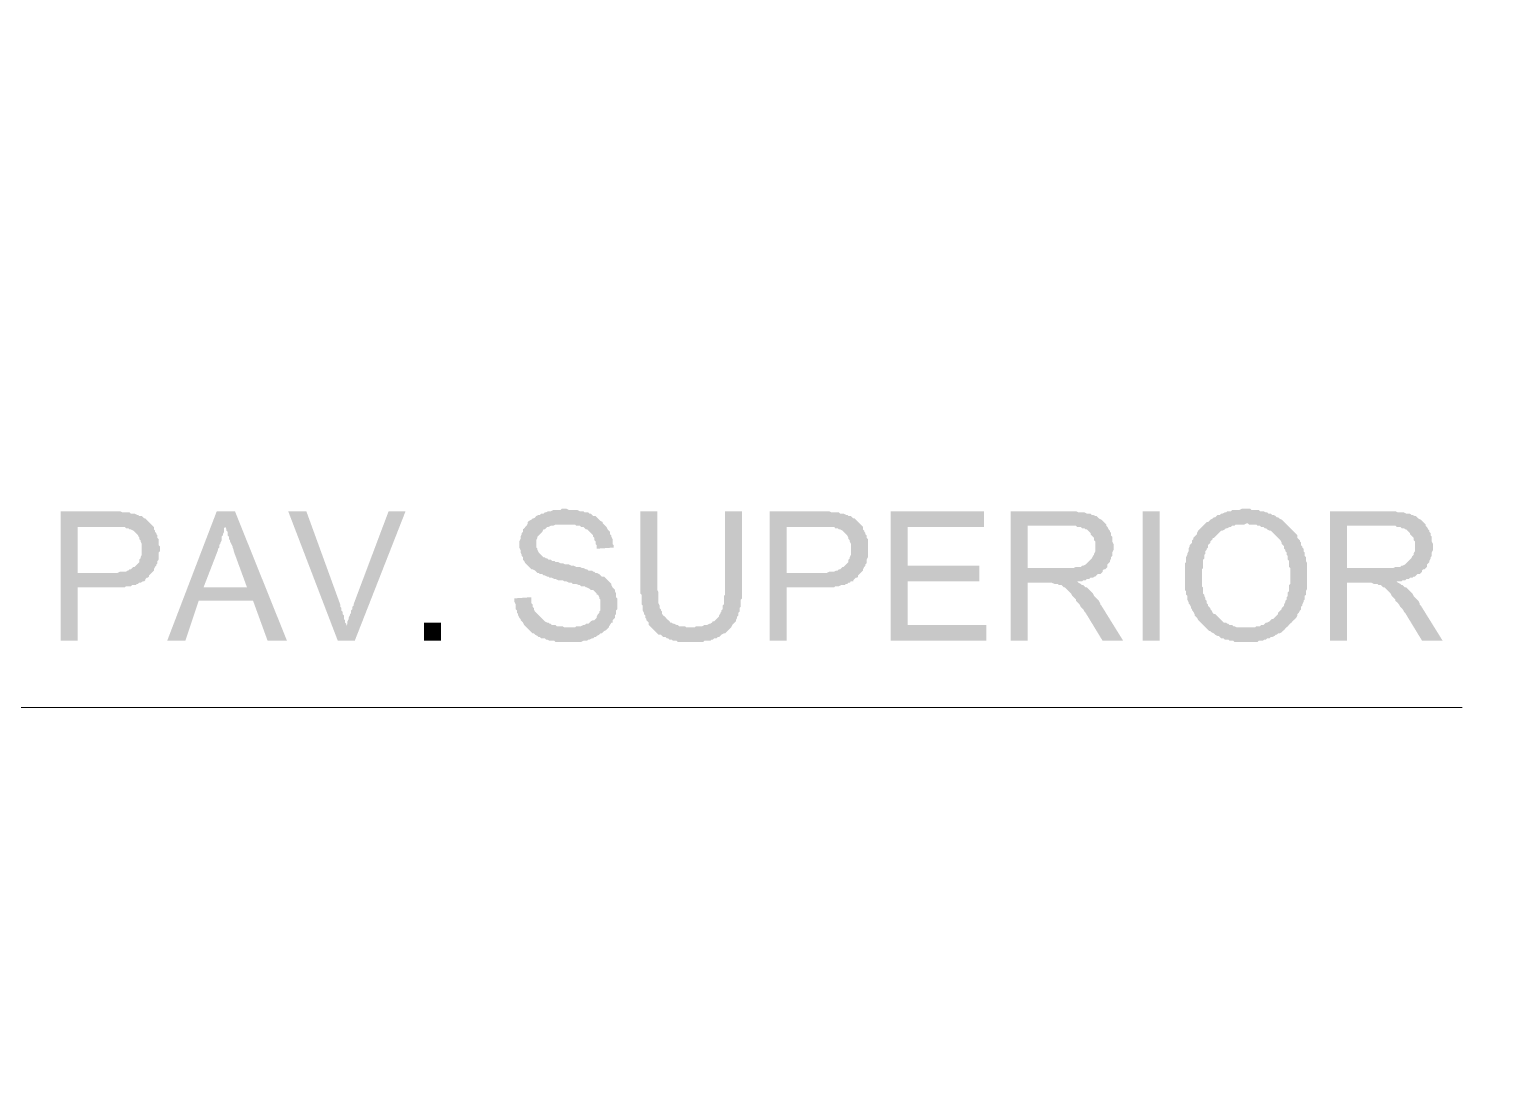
# Model space of a CAD drawing. Header units: millimetres. Extents: x 1293.7 to 1337.9, y 1512.4 to 1531.6.
# Drawn here: x 1315.13 to 1320.24, y 1512.44 to 1516.15 of the extents above; entities that cross this region are included whole.
import ezdxf

# ---------------------------------------------------------------- set-up
doc = ezdxf.new("R2010")
doc.units = ezdxf.units.MM
for name, color, linetype in [('PDF5_SIMB_02', 7, 'Continuous'), ('PDF5_SIMB_TXT', 7, 'Continuous'), ('SIMB_PREENCHIMENTO', 253, 'Continuous')]:
    doc.layers.add(name, color=color, linetype=linetype)

msp = doc.modelspace()

# ---------------------------------------------------------------- hatches: boundary and pattern name
at = {"layer": 'PDF5_SIMB_TXT', "transparency": 33554559}
for points in [[(1316.8315, 1514.1561), (1316.8908, 1514.1603), (1316.8908, 1514.1519), (1316.8908, 1514.1476), (1316.8908, 1514.1392), (1316.895, 1514.1349), (1316.895, 1514.1265), (1316.8992, 1514.1222), (1316.8992, 1514.118), (1316.9035, 1514.1095), (1316.9077, 1514.1053), (1316.9077, 1514.1053), (1316.9119, 1514.1011), (1316.9162, 1514.0968), (1316.9204, 1514.0926), (1316.9246, 1514.0884), (1316.9289, 1514.0841), (1316.9331, 1514.0799), (1316.9373, 1514.0757), (1316.9458, 1514.0714), (1316.95, 1514.0714), (1316.9543, 1514.0672), (1316.9585, 1514.0672), (1316.9627, 1514.063), (1316.9712, 1514.063), (1316.9754, 1514.063), (1316.9797, 1514.0587), (1316.9881, 1514.0587), (1316.9924, 1514.0587), (1317.0008, 1514.0587), (1317.0051, 1514.0545), (1317.0135, 1514.0545), (1317.0178, 1514.0545), (1317.022, 1514.0545), (1317.0305, 1514.0545), (1317.0347, 1514.0545), (1317.0432, 1514.0545), (1317.0474, 1514.0587), (1317.0559, 1514.0587), (1317.0601, 1514.0587), (1317.0643, 1514.0587), (1317.0728, 1514.063), (1317.077, 1514.063), (1317.0813, 1514.0672), (1317.0897, 1514.0672), (1317.094, 1514.0714), (1317.0982, 1514.0757), (1317.1067, 1514.0799), (1317.1109, 1514.0799), (1317.1151, 1514.0841), (1317.1194, 1514.0884), (1317.1194, 1514.0926), (1317.1236, 1514.1011), (1317.1278, 1514.1053), (1317.1278, 1514.1095), (1317.1321, 1514.1138), (1317.1321, 1514.1222), (1317.1321, 1514.1265), (1317.1321, 1514.1307), (1317.1321, 1514.1392), (1317.1321, 1514.1434), (1317.1321, 1514.1519), (1317.1278, 1514.1561), (1317.1278, 1514.1603), (1317.1236, 1514.1688), (1317.1194, 1514.1688), (1317.1194, 1514.173), (1317.1151, 1514.1773), (1317.1109, 1514.1815), (1317.1067, 1514.1857), (1317.0982, 1514.1857), (1317.094, 1514.19), (1317.0855, 1514.1942), (1317.0813, 1514.1942), (1317.077, 1514.1984), (1317.0728, 1514.1984), (1317.0686, 1514.1984), (1317.0643, 1514.1984), (1317.0601, 1514.2027), (1317.0559, 1514.2027), (1317.0474, 1514.2069), (1317.0432, 1514.2069), (1317.0347, 1514.2069), (1317.0305, 1514.2111), (1317.022, 1514.2111), (1317.0135, 1514.2154), (1317.0051, 1514.2154), (1317.0008, 1514.2196), (1316.9924, 1514.2196), (1316.9839, 1514.2196), (1316.9754, 1514.2238), (1316.9712, 1514.2238), (1316.9627, 1514.2281), (1316.9543, 1514.2281), (1316.95, 1514.2323), (1316.9458, 1514.2323), (1316.9373, 1514.2365), (1316.9331, 1514.2365), (1316.9289, 1514.2408), (1316.9246, 1514.2408), (1316.9204, 1514.2408), (1316.9162, 1514.245), (1316.9119, 1514.245), (1316.9077, 1514.2492), (1316.9035, 1514.2535), (1316.895, 1514.2577), (1316.8908, 1514.2577), (1316.8865, 1514.2619), (1316.8823, 1514.2662), (1316.8781, 1514.2704), (1316.8738, 1514.2746), (1316.8696, 1514.2789), (1316.8654, 1514.2873), (1316.8654, 1514.2873), (1316.8611, 1514.2916), (1316.8611, 1514.3), (1316.8569, 1514.3043), (1316.8569, 1514.3085), (1316.8527, 1514.317), (1316.8527, 1514.3212), (1316.8527, 1514.3254), (1316.8484, 1514.3339), (1316.8484, 1514.3381), (1316.8484, 1514.3424), (1316.8484, 1514.3508), (1316.8484, 1514.3551), (1316.8527, 1514.3635), (1316.8527, 1514.3678), (1316.8527, 1514.372), (1316.8569, 1514.3805), (1316.8569, 1514.3847), (1316.8611, 1514.3889), (1316.8611, 1514.3974), (1316.8654, 1514.4016), (1316.8696, 1514.4059), (1316.8738, 1514.4101), (1316.8781, 1514.4186), (1316.8781, 1514.4228), (1316.8823, 1514.427), (1316.8908, 1514.4313), (1316.895, 1514.4355), (1316.8992, 1514.4355), (1316.9035, 1514.4397), (1316.9077, 1514.444), (1316.9162, 1514.4482), (1316.9204, 1514.4482), (1316.9246, 1514.4524), (1316.9331, 1514.4524), (1316.9373, 1514.4567), (1316.9416, 1514.4567), (1316.95, 1514.4609), (1316.9543, 1514.4609), (1316.9585, 1514.4609), (1316.967, 1514.4651), (1316.9712, 1514.4651), (1316.9797, 1514.4651), (1316.9839, 1514.4651), (1316.9924, 1514.4651), (1316.9966, 1514.4694), (1317.0051, 1514.4694), (1317.0093, 1514.4694), (1317.0135, 1514.4694), (1317.022, 1514.4651), (1317.0305, 1514.4651), (1317.0347, 1514.4651), (1317.0432, 1514.4651), (1317.0474, 1514.4651), (1317.0516, 1514.4651), (1317.0601, 1514.4609), (1317.0643, 1514.4609), (1317.0728, 1514.4609), (1317.077, 1514.4567), (1317.0813, 1514.4567), (1317.0897, 1514.4567), (1317.094, 1514.4524), (1317.0982, 1514.4524), (1317.1024, 1514.4482), (1317.1067, 1514.444), (1317.1151, 1514.444), (1317.1194, 1514.4397), (1317.1236, 1514.4355), (1317.1278, 1514.4313), (1317.1321, 1514.427), (1317.1405, 1514.4228), (1317.1405, 1514.4186), (1317.1448, 1514.4143), (1317.149, 1514.4101), (1317.1532, 1514.4059), (1317.1532, 1514.4059), (1317.1575, 1514.3974), (1317.1617, 1514.3932), (1317.1659, 1514.3889), (1317.1659, 1514.3805), (1317.1702, 1514.3762), (1317.1702, 1514.372), (1317.1744, 1514.3635), (1317.1744, 1514.3593), (1317.1744, 1514.3551), (1317.1744, 1514.3466), (1317.1786, 1514.3424), (1317.1786, 1514.3339), (1317.1786, 1514.3339), (1317.1194, 1514.3297), (1317.1194, 1514.3339), (1317.1194, 1514.3424), (1317.1151, 1514.3466), (1317.1151, 1514.3551), (1317.1109, 1514.3593), (1317.1109, 1514.3678), (1317.1067, 1514.372), (1317.1067, 1514.3762), (1317.1024, 1514.3805), (1317.0982, 1514.3847), (1317.094, 1514.3889), (1317.0897, 1514.3932), (1317.0897, 1514.3932), (1317.0855, 1514.3974), (1317.0813, 1514.3974), (1317.077, 1514.4016), (1317.0728, 1514.4059), (1317.0643, 1514.4059), (1317.0601, 1514.4101), (1317.0559, 1514.4101), (1317.0474, 1514.4101), (1317.0432, 1514.4143), (1317.0347, 1514.4143), (1317.0305, 1514.4143), (1317.022, 1514.4143), (1317.0135, 1514.4143), (1317.0093, 1514.4143), (1317.0008, 1514.4143), (1316.9966, 1514.4143), (1316.9881, 1514.4143), (1316.9797, 1514.4143), (1316.9754, 1514.4143), (1316.967, 1514.4101), (1316.9627, 1514.4101), (1316.9585, 1514.4101), (1316.95, 1514.4059), (1316.9458, 1514.4059), (1316.9416, 1514.4016), (1316.9373, 1514.3974), (1316.9331, 1514.3974), (1316.9331, 1514.3974), (1316.9289, 1514.3889), (1316.9246, 1514.3847), (1316.9204, 1514.3805), (1316.9162, 1514.3762), (1316.9119, 1514.372), (1316.9119, 1514.3678), (1316.9077, 1514.3593), (1316.9077, 1514.3551), (1316.9077, 1514.3508), (1316.9077, 1514.3466), (1316.9077, 1514.3424), (1316.9077, 1514.3339), (1316.9119, 1514.3297), (1316.9119, 1514.3254), (1316.9162, 1514.317), (1316.9204, 1514.3127), (1316.9246, 1514.3085), (1316.9246, 1514.3085), (1316.9289, 1514.3043), (1316.9289, 1514.3043), (1316.9331, 1514.3), (1316.9373, 1514.3), (1316.9416, 1514.2958), (1316.9458, 1514.2958), (1316.95, 1514.2916), (1316.9585, 1514.2916), (1316.9627, 1514.2873), (1316.9712, 1514.2873), (1316.9754, 1514.2831), (1316.9839, 1514.2831), (1316.9924, 1514.2789), (1317.0008, 1514.2789), (1317.0093, 1514.2746), (1317.0135, 1514.2746), (1317.022, 1514.2746), (1317.0305, 1514.2704), (1317.0389, 1514.2704), (1317.0474, 1514.2662), (1317.0559, 1514.2662), (1317.0601, 1514.2662), (1317.0686, 1514.2619), (1317.0728, 1514.2619), (1317.0813, 1514.2577), (1317.0855, 1514.2577), (1317.0897, 1514.2535), (1317.094, 1514.2535), (1317.1024, 1514.2535), (1317.1067, 1514.2492), (1317.1067, 1514.2492), (1317.1109, 1514.2492), (1317.1151, 1514.245), (1317.1194, 1514.245), (1317.1278, 1514.2408), (1317.1321, 1514.2365), (1317.1363, 1514.2323), (1317.1448, 1514.2323), (1317.149, 1514.2281), (1317.1532, 1514.2238), (1317.1575, 1514.2196), (1317.1617, 1514.2154), (1317.1659, 1514.2111), (1317.1702, 1514.2069), (1317.1702, 1514.2027), (1317.1702, 1514.2027), (1317.1744, 1514.1942), (1317.1786, 1514.19), (1317.1829, 1514.1857), (1317.1829, 1514.1815), (1317.1871, 1514.173), (1317.1871, 1514.1688), (1317.1871, 1514.1603), (1317.1913, 1514.1561), (1317.1913, 1514.1519), (1317.1913, 1514.1434), (1317.1913, 1514.1349), (1317.1913, 1514.1349), (1317.1913, 1514.1307), (1317.1913, 1514.1265), (1317.1913, 1514.118), (1317.1871, 1514.1138), (1317.1871, 1514.1053), (1317.1871, 1514.1011), (1317.1829, 1514.0968), (1317.1829, 1514.0884), (1317.1786, 1514.0841), (1317.1744, 1514.0799), (1317.1744, 1514.0714), (1317.1702, 1514.0714), (1317.1659, 1514.063), (1317.1617, 1514.0587), (1317.1617, 1514.0545), (1317.1575, 1514.0503), (1317.1532, 1514.046), (1317.1448, 1514.0418), (1317.1405, 1514.0376), (1317.1363, 1514.0333), (1317.1321, 1514.0333), (1317.1278, 1514.0291), (1317.1194, 1514.0249), (1317.1151, 1514.0206), (1317.1109, 1514.0206), (1317.1067, 1514.0164), (1317.1024, 1514.0164), (1317.094, 1514.0122), (1317.0897, 1514.0122), (1317.0855, 1514.0079), (1317.077, 1514.0079), (1317.0728, 1514.0079), (1317.0643, 1514.0037), (1317.0601, 1514.0037), (1317.0516, 1514.0037), (1317.0474, 1514.0037), (1317.0389, 1514.0037), (1317.0347, 1514.0037), (1317.0262, 1514.0037), (1317.0262, 1514.0037), (1317.0178, 1514.0037), (1317.0093, 1514.0037), (1317.0051, 1514.0037), (1316.9966, 1514.0037), (1316.9881, 1514.0037), (1316.9839, 1514.0037), (1316.9754, 1514.0037), (1316.9712, 1514.0079), (1316.967, 1514.0079), (1316.9585, 1514.0079), (1316.9543, 1514.0079), (1316.9458, 1514.0122), (1316.9416, 1514.0122), (1316.9373, 1514.0164), (1316.9331, 1514.0164), (1316.9246, 1514.0164), (1316.9204, 1514.0206), (1316.9162, 1514.0206), (1316.9119, 1514.0249), (1316.9035, 1514.0291), (1316.8992, 1514.0333), (1316.895, 1514.0333), (1316.8908, 1514.0376), (1316.8865, 1514.0418), (1316.8823, 1514.046), (1316.8781, 1514.0503), (1316.8738, 1514.0545), (1316.8696, 1514.0587), (1316.8654, 1514.063), (1316.8611, 1514.0714), (1316.8569, 1514.0757), (1316.8527, 1514.0799), (1316.8527, 1514.0841), (1316.8484, 1514.0884), (1316.8442, 1514.0968), (1316.8442, 1514.1011), (1316.84, 1514.1053), (1316.84, 1514.1138), (1316.8357, 1514.118), (1316.8357, 1514.1222), (1316.8357, 1514.1307), (1316.8357, 1514.1349), (1316.8315, 1514.1434), (1316.8315, 1514.1476), (1316.8315, 1514.1561)], [(1316.2134, 1514.0079), (1316.0398, 1514.4609), (1316.1033, 1514.4609), (1316.2219, 1514.1349), (1316.2219, 1514.1265), (1316.2261, 1514.1222), (1316.2261, 1514.1138), (1316.2303, 1514.1095), (1316.2303, 1514.101), (1316.2346, 1514.0968), (1316.2346, 1514.0883), (1316.2346, 1514.0841), (1316.2388, 1514.0799), (1316.2388, 1514.0714), (1316.243, 1514.0672), (1316.243, 1514.0629), (1316.243, 1514.0587), (1316.2473, 1514.0672), (1316.2473, 1514.0714), (1316.2473, 1514.0756), (1316.2515, 1514.0841), (1316.2515, 1514.0883), (1316.2557, 1514.0968), (1316.2557, 1514.101), (1316.26, 1514.1053), (1316.26, 1514.1138), (1316.2642, 1514.118), (1316.2642, 1514.1265), (1316.2684, 1514.1307), (1316.2684, 1514.1349), (1316.3912, 1514.4609), (1316.4505, 1514.4609), (1316.2727, 1514.0079)], [(1317.5681, 1514.4609), (1317.6274, 1514.4609), (1317.6274, 1514.1984), (1317.6274, 1514.1942), (1317.6274, 1514.1857), (1317.6274, 1514.1773), (1317.6274, 1514.1688), (1317.6274, 1514.1646), (1317.6274, 1514.1561), (1317.6232, 1514.1519), (1317.6232, 1514.1434), (1317.6232, 1514.1392), (1317.6232, 1514.1307), (1317.6232, 1514.1265), (1317.6189, 1514.1222), (1317.6189, 1514.1138), (1317.6189, 1514.1095), (1317.6147, 1514.1053), (1317.6147, 1514.1011), (1317.6147, 1514.0968), (1317.6105, 1514.0926), (1317.6105, 1514.0884), (1317.6062, 1514.0799), (1317.6062, 1514.0757), (1317.602, 1514.0714), (1317.5978, 1514.0672), (1317.5935, 1514.063), (1317.5893, 1514.0545), (1317.5851, 1514.0503), (1317.5808, 1514.046), (1317.5766, 1514.0418), (1317.5724, 1514.0376), (1317.5681, 1514.0333), (1317.5639, 1514.0333), (1317.5554, 1514.0291), (1317.5554, 1514.0291), (1317.5512, 1514.0249), (1317.547, 1514.0206), (1317.5427, 1514.0206), (1317.5385, 1514.0164), (1317.53, 1514.0164), (1317.5258, 1514.0122), (1317.5216, 1514.0122), (1317.5173, 1514.0079), (1317.5089, 1514.0079), (1317.5046, 1514.0079), (1317.4962, 1514.0079), (1317.4919, 1514.0037), (1317.4835, 1514.0037), (1317.4792, 1514.0037), (1317.4708, 1514.0037), (1317.4623, 1514.0037), (1317.4581, 1514.0037), (1317.4496, 1514.0037), (1317.4454, 1514.0037), (1317.4369, 1514.0037), (1317.4284, 1514.0037), (1317.4242, 1514.0037), (1317.4157, 1514.0037), (1317.4115, 1514.0037), (1317.403, 1514.0037), (1317.3988, 1514.0079), (1317.3903, 1514.0079), (1317.3861, 1514.0079), (1317.3819, 1514.0122), (1317.3734, 1514.0122), (1317.3692, 1514.0164), (1317.3649, 1514.0164), (1317.3607, 1514.0206), (1317.3522, 1514.0206), (1317.348, 1514.0249), (1317.348, 1514.0249), (1317.3438, 1514.0291), (1317.3353, 1514.0291), (1317.3311, 1514.0333), (1317.3268, 1514.0376), (1317.3226, 1514.0418), (1317.3184, 1514.046), (1317.3141, 1514.0503), (1317.3099, 1514.0545), (1317.3057, 1514.0587), (1317.3014, 1514.063), (1317.3014, 1514.0714), (1317.2972, 1514.0757), (1317.293, 1514.0799), (1317.293, 1514.0841), (1317.2887, 1514.0884), (1317.2887, 1514.0926), (1317.2887, 1514.0968), (1317.2845, 1514.1011), (1317.2845, 1514.1053), (1317.2803, 1514.1138), (1317.2803, 1514.118), (1317.2803, 1514.1222), (1317.2803, 1514.1307), (1317.276, 1514.1349), (1317.276, 1514.1392), (1317.276, 1514.1476), (1317.276, 1514.1519), (1317.276, 1514.1603), (1317.276, 1514.1688), (1317.2718, 1514.173), (1317.2718, 1514.1815), (1317.2718, 1514.19), (1317.2718, 1514.1984), (1317.2718, 1514.1984), (1317.2718, 1514.4609), (1317.3311, 1514.4609), (1317.3311, 1514.1984), (1317.3311, 1514.19), (1317.3311, 1514.1857), (1317.3353, 1514.1773), (1317.3353, 1514.1688), (1317.3353, 1514.1603), (1317.3353, 1514.1561), (1317.3353, 1514.1476), (1317.3353, 1514.1434), (1317.3353, 1514.1392), (1317.3395, 1514.1307), (1317.3395, 1514.1265), (1317.3395, 1514.1222), (1317.3438, 1514.118), (1317.3438, 1514.1138), (1317.3438, 1514.1138), (1317.348, 1514.1095), (1317.348, 1514.1011), (1317.3522, 1514.0968), (1317.3565, 1514.0926), (1317.3607, 1514.0884), (1317.3649, 1514.0841), (1317.3692, 1514.0799), (1317.3734, 1514.0757), (1317.3776, 1514.0714), (1317.3819, 1514.0714), (1317.3861, 1514.0672), (1317.3903, 1514.0672), (1317.3988, 1514.063), (1317.403, 1514.063), (1317.4073, 1514.0587), (1317.4157, 1514.0587), (1317.42, 1514.0587), (1317.4284, 1514.0587), (1317.4327, 1514.0545), (1317.4411, 1514.0545), (1317.4454, 1514.0545), (1317.4538, 1514.0545), (1317.4623, 1514.0545), (1317.4665, 1514.0587), (1317.475, 1514.0587), (1317.4835, 1514.0587), (1317.4877, 1514.0587), (1317.4962, 1514.063), (1317.5004, 1514.063), (1317.5046, 1514.063), (1317.5131, 1514.0672), (1317.5173, 1514.0672), (1317.5216, 1514.0714), (1317.5258, 1514.0757), (1317.53, 1514.0757), (1317.5343, 1514.0799), (1317.5385, 1514.0841), (1317.5385, 1514.0841), (1317.5427, 1514.0884), (1317.547, 1514.0926), (1317.547, 1514.0968), (1317.5512, 1514.1011), (1317.5512, 1514.1053), (1317.5554, 1514.1095), (1317.5554, 1514.1138), (1317.5597, 1514.118), (1317.5597, 1514.1265), (1317.5597, 1514.1307), (1317.5639, 1514.1349), (1317.5639, 1514.1434), (1317.5639, 1514.1476), (1317.5639, 1514.1561), (1317.5639, 1514.1646), (1317.5681, 1514.1688), (1317.5681, 1514.1773), (1317.5681, 1514.1857), (1317.5681, 1514.1942), (1317.5681, 1514.1984)], [(1318.1481, 1514.0079), (1318.1481, 1514.4609), (1318.4741, 1514.4609), (1318.4741, 1514.4059), (1318.2074, 1514.4059), (1318.2074, 1514.2704), (1318.4572, 1514.2704), (1318.4572, 1514.2154), (1318.2074, 1514.2154), (1318.2074, 1514.0629), (1318.4826, 1514.0629), (1318.4826, 1514.0079)]]:
    msp.add_hatch(color=256, dxfattribs=at).paths.add_polyline_path(points)
h = msp.add_hatch(color=256, dxfattribs=at)
h.paths.add_polyline_path([(1319.1769, 1514.2281), (1319.1769, 1514.2365), (1319.1769, 1514.245), (1319.1769, 1514.2492), (1319.1769, 1514.2577), (1319.1769, 1514.2619), (1319.1769, 1514.2704), (1319.1769, 1514.2789), (1319.1811, 1514.2831), (1319.1811, 1514.2916), (1319.1811, 1514.2958), (1319.1811, 1514.3), (1319.1854, 1514.3085), (1319.1854, 1514.3127), (1319.1896, 1514.3212), (1319.1896, 1514.3254), (1319.1896, 1514.3297), (1319.1938, 1514.3381), (1319.1938, 1514.3424), (1319.1981, 1514.3466), (1319.2023, 1514.3508), (1319.2023, 1514.3593), (1319.2065, 1514.3635), (1319.2065, 1514.3678), (1319.2108, 1514.372), (1319.215, 1514.3762), (1319.2192, 1514.3805), (1319.2192, 1514.3847), (1319.2235, 1514.3932), (1319.2277, 1514.3974), (1319.2319, 1514.4016), (1319.2362, 1514.4059), (1319.2362, 1514.4059), (1319.2404, 1514.4101), (1319.2446, 1514.4143), (1319.2489, 1514.4186), (1319.2531, 1514.4228), (1319.2573, 1514.4228), (1319.2616, 1514.427), (1319.2658, 1514.4313), (1319.2743, 1514.4355), (1319.2785, 1514.4397), (1319.2827, 1514.4397), (1319.287, 1514.444), (1319.2912, 1514.4482), (1319.2997, 1514.4482), (1319.3039, 1514.4524), (1319.3081, 1514.4524), (1319.3166, 1514.4567), (1319.3208, 1514.4567), (1319.3251, 1514.4609), (1319.3335, 1514.4609), (1319.3378, 1514.4609), (1319.342, 1514.4651), (1319.3505, 1514.4651), (1319.3547, 1514.4651), (1319.3632, 1514.4651), (1319.3674, 1514.4651), (1319.3759, 1514.4694), (1319.3801, 1514.4694), (1319.3886, 1514.4694), (1319.3928, 1514.4694), (1319.397, 1514.4694), (1319.4055, 1514.4694), (1319.4097, 1514.4651), (1319.4182, 1514.4651), (1319.4224, 1514.4651), (1319.4309, 1514.4651), (1319.4351, 1514.4651), (1319.4394, 1514.4609), (1319.4478, 1514.4609), (1319.4521, 1514.4609), (1319.4605, 1514.4567), (1319.4648, 1514.4567), (1319.469, 1514.4524), (1319.4775, 1514.4524), (1319.4817, 1514.4482), (1319.4859, 1514.4482), (1319.4944, 1514.444), (1319.4986, 1514.4397), (1319.5029, 1514.4397), (1319.5029, 1514.4397), (1319.5071, 1514.4355), (1319.5156, 1514.4313), (1319.5198, 1514.427), (1319.5241, 1514.4228), (1319.5283, 1514.4186), (1319.5325, 1514.4143), (1319.5368, 1514.4101), (1319.541, 1514.4059), (1319.5452, 1514.4016), (1319.5495, 1514.3974), (1319.5537, 1514.3932), (1319.5579, 1514.3889), (1319.5622, 1514.3847), (1319.5664, 1514.3805), (1319.5706, 1514.3762), (1319.5706, 1514.3678), (1319.5749, 1514.3635), (1319.5791, 1514.3593), (1319.5791, 1514.3551), (1319.5833, 1514.3508), (1319.5833, 1514.3424), (1319.5876, 1514.3381), (1319.5876, 1514.3339), (1319.5918, 1514.3297), (1319.5918, 1514.3212), (1319.596, 1514.317), (1319.596, 1514.3085), (1319.596, 1514.3043), (1319.6003, 1514.3), (1319.6003, 1514.2916), (1319.6003, 1514.2873), (1319.6045, 1514.2789), (1319.6045, 1514.2746), (1319.6045, 1514.2662), (1319.6045, 1514.2619), (1319.6045, 1514.2535), (1319.6045, 1514.2492), (1319.6045, 1514.2408), (1319.6045, 1514.2365), (1319.6045, 1514.2323), (1319.6045, 1514.2281), (1319.6045, 1514.2196), (1319.6045, 1514.2154), (1319.6045, 1514.2069), (1319.6045, 1514.2027), (1319.6045, 1514.1942), (1319.6045, 1514.19), (1319.6003, 1514.1815), (1319.6003, 1514.1773), (1319.6003, 1514.1688), (1319.596, 1514.1646), (1319.596, 1514.1603), (1319.596, 1514.1519), (1319.5918, 1514.1476), (1319.5918, 1514.1434), (1319.5876, 1514.1349), (1319.5876, 1514.1307), (1319.5833, 1514.1265), (1319.5833, 1514.118), (1319.5791, 1514.1138), (1319.5791, 1514.1138), (1319.5749, 1514.1053), (1319.5706, 1514.1011), (1319.5706, 1514.0968), (1319.5664, 1514.0884), (1319.5622, 1514.0841), (1319.5579, 1514.0799), (1319.5537, 1514.0757), (1319.5495, 1514.0714), (1319.5452, 1514.0672), (1319.541, 1514.063), (1319.5368, 1514.0587), (1319.5325, 1514.0545), (1319.5283, 1514.0503), (1319.5241, 1514.046), (1319.5198, 1514.0418), (1319.5156, 1514.0376), (1319.5071, 1514.0333), (1319.5029, 1514.0333), (1319.4986, 1514.0291), (1319.4944, 1514.0291), (1319.4902, 1514.0249), (1319.4817, 1514.0206), (1319.4775, 1514.0206), (1319.4732, 1514.0164), (1319.4648, 1514.0164), (1319.4605, 1514.0122), (1319.4563, 1514.0122), (1319.4478, 1514.0079), (1319.4436, 1514.0079), (1319.4351, 1514.0079), (1319.4309, 1514.0037), (1319.4224, 1514.0037), (1319.4182, 1514.0037), (1319.414, 1514.0037), (1319.4055, 1514.0037), (1319.4013, 1514.0037), (1319.3928, 1514.0037), (1319.3886, 1514.0037), (1319.3843, 1514.0037), (1319.3759, 1514.0037), (1319.3716, 1514.0037), (1319.3632, 1514.0037), (1319.3589, 1514.0037), (1319.3505, 1514.0037), (1319.3462, 1514.0079), (1319.342, 1514.0079), (1319.3335, 1514.0079), (1319.3293, 1514.0122), (1319.3208, 1514.0122), (1319.3166, 1514.0122), (1319.3124, 1514.0164), (1319.3039, 1514.0164), (1319.2997, 1514.0206), (1319.2954, 1514.0249), (1319.2912, 1514.0249), (1319.2827, 1514.0291), (1319.2785, 1514.0333), (1319.2785, 1514.0333), (1319.27, 1514.0376), (1319.2658, 1514.0418), (1319.2616, 1514.0418), (1319.2573, 1514.046), (1319.2531, 1514.0503), (1319.2489, 1514.0545), (1319.2446, 1514.0587), (1319.2404, 1514.063), (1319.2362, 1514.0672), (1319.2319, 1514.0714), (1319.2277, 1514.0757), (1319.2235, 1514.0799), (1319.2192, 1514.0884), (1319.215, 1514.0926), (1319.2108, 1514.0968), (1319.2108, 1514.1011), (1319.2065, 1514.1095), (1319.2023, 1514.1138), (1319.2023, 1514.118), (1319.1981, 1514.1222), (1319.1981, 1514.1265), (1319.1938, 1514.1349), (1319.1896, 1514.1392), (1319.1896, 1514.1434), (1319.1854, 1514.1519), (1319.1854, 1514.1561), (1319.1854, 1514.1646), (1319.1811, 1514.1688), (1319.1811, 1514.173), (1319.1811, 1514.1815), (1319.1769, 1514.1857), (1319.1769, 1514.1942), (1319.1769, 1514.1984), (1319.1769, 1514.2069), (1319.1769, 1514.2111), (1319.1769, 1514.2196), (1319.1769, 1514.2238), (1319.1769, 1514.2281)], flags=0)
h.paths.add_polyline_path([(1319.2362, 1514.2281), (1319.2362, 1514.2196), (1319.2362, 1514.2154), (1319.2362, 1514.2069), (1319.2362, 1514.1984), (1319.2404, 1514.1942), (1319.2404, 1514.1857), (1319.2404, 1514.1815), (1319.2404, 1514.173), (1319.2446, 1514.1688), (1319.2446, 1514.1646), (1319.2489, 1514.1561), (1319.2489, 1514.1519), (1319.2531, 1514.1476), (1319.2531, 1514.1392), (1319.2573, 1514.1349), (1319.2573, 1514.1307), (1319.2616, 1514.1265), (1319.2658, 1514.1222), (1319.2658, 1514.118), (1319.27, 1514.1138), (1319.2743, 1514.1053), (1319.2785, 1514.1011), (1319.2827, 1514.1011), (1319.287, 1514.0968), (1319.2912, 1514.0926), (1319.2954, 1514.0884), (1319.2997, 1514.0841), (1319.3039, 1514.0799), (1319.3081, 1514.0757), (1319.3124, 1514.0714), (1319.3208, 1514.0714), (1319.3251, 1514.0672), (1319.3293, 1514.0672), (1319.3335, 1514.063), (1319.342, 1514.063), (1319.3462, 1514.0587), (1319.3505, 1514.0587), (1319.3589, 1514.0545), (1319.3632, 1514.0545), (1319.3716, 1514.0545), (1319.3759, 1514.0545), (1319.3843, 1514.0545), (1319.3886, 1514.0545), (1319.3886, 1514.0545), (1319.397, 1514.0545), (1319.4013, 1514.0545), (1319.4097, 1514.0545), (1319.414, 1514.0545), (1319.4224, 1514.0545), (1319.4267, 1514.0587), (1319.4351, 1514.0587), (1319.4394, 1514.0587), (1319.4436, 1514.063), (1319.4521, 1514.063), (1319.4563, 1514.0672), (1319.4605, 1514.0714), (1319.4648, 1514.0714), (1319.4732, 1514.0757), (1319.4775, 1514.0799), (1319.4817, 1514.0841), (1319.4859, 1514.0841), (1319.4902, 1514.0884), (1319.4944, 1514.0926), (1319.4986, 1514.0968), (1319.5029, 1514.1011), (1319.5029, 1514.1053), (1319.5071, 1514.1095), (1319.5113, 1514.1138), (1319.5156, 1514.118), (1319.5156, 1514.1222), (1319.5198, 1514.1265), (1319.5241, 1514.1307), (1319.5241, 1514.1349), (1319.5283, 1514.1434), (1319.5283, 1514.1476), (1319.5325, 1514.1519), (1319.5325, 1514.1603), (1319.5368, 1514.1646), (1319.5368, 1514.1688), (1319.5368, 1514.1773), (1319.541, 1514.1815), (1319.541, 1514.19), (1319.541, 1514.1942), (1319.541, 1514.2027), (1319.5452, 1514.2069), (1319.5452, 1514.2154), (1319.5452, 1514.2238), (1319.5452, 1514.2281), (1319.5452, 1514.2365), (1319.5452, 1514.2408), (1319.5452, 1514.2492), (1319.5452, 1514.2535), (1319.5452, 1514.2619), (1319.541, 1514.2662), (1319.541, 1514.2746), (1319.541, 1514.2789), (1319.541, 1514.2873), (1319.5368, 1514.2916), (1319.5368, 1514.3), (1319.5368, 1514.3043), (1319.5325, 1514.3085), (1319.5325, 1514.317), (1319.5283, 1514.3212), (1319.5283, 1514.3254), (1319.5241, 1514.3297), (1319.5241, 1514.3381), (1319.5198, 1514.3424), (1319.5156, 1514.3466), (1319.5156, 1514.3508), (1319.5113, 1514.3593), (1319.5071, 1514.3635), (1319.5029, 1514.3678), (1319.4986, 1514.372), (1319.4944, 1514.3762), (1319.4902, 1514.3805), (1319.4859, 1514.3847), (1319.4817, 1514.3889), (1319.4775, 1514.3932), (1319.4732, 1514.3932), (1319.4648, 1514.3974), (1319.4605, 1514.4016), (1319.4563, 1514.4016), (1319.4521, 1514.4059), (1319.4436, 1514.4059), (1319.4394, 1514.4101), (1319.4309, 1514.4101), (1319.4267, 1514.4143), (1319.4224, 1514.4143), (1319.414, 1514.4143), (1319.4097, 1514.4143), (1319.4013, 1514.4143), (1319.397, 1514.4186), (1319.3928, 1514.4186), (1319.3843, 1514.4143), (1319.3801, 1514.4143), (1319.3716, 1514.4143), (1319.3674, 1514.4143), (1319.3589, 1514.4143), (1319.3547, 1514.4143), (1319.3505, 1514.4101), (1319.342, 1514.4101), (1319.3378, 1514.4059), (1319.3335, 1514.4059), (1319.3251, 1514.4016), (1319.3208, 1514.4016), (1319.3166, 1514.3974), (1319.3081, 1514.3932), (1319.3039, 1514.3932), (1319.2997, 1514.3889), (1319.2954, 1514.3847), (1319.2912, 1514.3805), (1319.287, 1514.3762), (1319.2827, 1514.372), (1319.2785, 1514.3678), (1319.2743, 1514.3678), (1319.2743, 1514.3635), (1319.27, 1514.3593), (1319.2658, 1514.3551), (1319.2658, 1514.3508), (1319.2616, 1514.3466), (1319.2573, 1514.3424), (1319.2573, 1514.3339), (1319.2531, 1514.3297), (1319.2531, 1514.3254), (1319.2489, 1514.3212), (1319.2489, 1514.3127), (1319.2446, 1514.3085), (1319.2446, 1514.3043), (1319.2446, 1514.2958), (1319.2404, 1514.2916), (1319.2404, 1514.2831), (1319.2404, 1514.2789), (1319.2404, 1514.2704), (1319.2404, 1514.2619), (1319.2362, 1514.2577), (1319.2362, 1514.2492), (1319.2362, 1514.2408), (1319.2362, 1514.2323), (1319.2362, 1514.2281)], flags=0)
h = msp.add_hatch(color=256, dxfattribs=at)
h.paths.add_polyline_path([(1315.2439, 1514.0079), (1315.2439, 1514.4609), (1315.4175, 1514.4609), (1315.4217, 1514.4609), (1315.4302, 1514.4609), (1315.4386, 1514.4609), (1315.4471, 1514.4609), (1315.4513, 1514.4609), (1315.4598, 1514.4567), (1315.464, 1514.4567), (1315.4683, 1514.4567), (1315.4725, 1514.4567), (1315.481, 1514.4567), (1315.4852, 1514.4567), (1315.4894, 1514.4524), (1315.4979, 1514.4524), (1315.5021, 1514.4524), (1315.5106, 1514.4482), (1315.5148, 1514.4482), (1315.5191, 1514.444), (1315.5275, 1514.444), (1315.5318, 1514.4397), (1315.536, 1514.4355), (1315.5402, 1514.4355), (1315.5445, 1514.4313), (1315.5487, 1514.427), (1315.5529, 1514.4228), (1315.5572, 1514.4186), (1315.5614, 1514.4143), (1315.5656, 1514.4101), (1315.5699, 1514.4059), (1315.5699, 1514.3974), (1315.5741, 1514.3932), (1315.5741, 1514.3889), (1315.5783, 1514.3847), (1315.5783, 1514.3805), (1315.5826, 1514.3762), (1315.5826, 1514.3678), (1315.5868, 1514.3635), (1315.5868, 1514.3551), (1315.5868, 1514.3508), (1315.5868, 1514.3424), (1315.591, 1514.3381), (1315.591, 1514.3297), (1315.591, 1514.3297), (1315.591, 1514.3212), (1315.5868, 1514.317), (1315.5868, 1514.3085), (1315.5868, 1514.3043), (1315.5868, 1514.3), (1315.5868, 1514.2916), (1315.5826, 1514.2873), (1315.5826, 1514.2789), (1315.5783, 1514.2746), (1315.5783, 1514.2704), (1315.5741, 1514.2662), (1315.5699, 1514.2577), (1315.5699, 1514.2535), (1315.5656, 1514.2492), (1315.5614, 1514.245), (1315.5572, 1514.2408), (1315.5529, 1514.2365), (1315.5529, 1514.2323), (1315.5487, 1514.2281), (1315.5445, 1514.2281), (1315.5402, 1514.2238), (1315.5402, 1514.2196), (1315.536, 1514.2154), (1315.5318, 1514.2154), (1315.5233, 1514.2111), (1315.5191, 1514.2111), (1315.5148, 1514.2069), (1315.5106, 1514.2069), (1315.5064, 1514.2027), (1315.4979, 1514.2027), (1315.4937, 1514.2027), (1315.4894, 1514.1984), (1315.481, 1514.1984), (1315.4725, 1514.1984), (1315.4683, 1514.1942), (1315.4598, 1514.1942), (1315.4556, 1514.1942), (1315.4471, 1514.1942), (1315.4386, 1514.1942), (1315.4302, 1514.1942), (1315.4217, 1514.1942), (1315.4217, 1514.1942), (1315.3032, 1514.1942), (1315.3032, 1514.0079)], flags=0)
h.paths.add_polyline_path([(1315.3032, 1514.245), (1315.4217, 1514.245), (1315.4302, 1514.245), (1315.4386, 1514.245), (1315.4429, 1514.245), (1315.4513, 1514.2492), (1315.4598, 1514.2492), (1315.464, 1514.2492), (1315.4725, 1514.2492), (1315.4767, 1514.2535), (1315.481, 1514.2535), (1315.4852, 1514.2577), (1315.4894, 1514.2577), (1315.4937, 1514.2619), (1315.4979, 1514.2662), (1315.5021, 1514.2662), (1315.5021, 1514.2662), (1315.5064, 1514.2704), (1315.5106, 1514.2746), (1315.5148, 1514.2789), (1315.5191, 1514.2831), (1315.5191, 1514.2916), (1315.5233, 1514.2958), (1315.5233, 1514.3), (1315.5275, 1514.3085), (1315.5275, 1514.3127), (1315.5275, 1514.3212), (1315.5275, 1514.3254), (1315.5275, 1514.3297), (1315.5275, 1514.3339), (1315.5275, 1514.3424), (1315.5275, 1514.3466), (1315.5233, 1514.3551), (1315.5233, 1514.3593), (1315.5191, 1514.3635), (1315.5191, 1514.3678), (1315.5148, 1514.3762), (1315.5148, 1514.3762), (1315.5106, 1514.3805), (1315.5064, 1514.3847), (1315.5021, 1514.3889), (1315.4979, 1514.3932), (1315.4894, 1514.3974), (1315.4852, 1514.3974), (1315.481, 1514.4016), (1315.4767, 1514.4016), (1315.4725, 1514.4016), (1315.4683, 1514.4059), (1315.464, 1514.4059), (1315.4556, 1514.4059), (1315.4513, 1514.4059), (1315.4429, 1514.4059), (1315.4386, 1514.4059), (1315.4302, 1514.4059), (1315.4217, 1514.4059), (1315.3032, 1514.4059)], flags=0)
h = msp.add_hatch(color=256, dxfattribs=at)
h.paths.add_polyline_path([(1315.6165, 1514.0079), (1315.79, 1514.4609), (1315.8535, 1514.4609), (1316.0356, 1514.0079), (1315.9678, 1514.0079), (1315.917, 1514.1476), (1315.7265, 1514.1476), (1315.68, 1514.0079)], flags=0)
h.paths.add_polyline_path([(1315.7435, 1514.1942), (1315.8959, 1514.1942), (1315.8493, 1514.3212), (1315.8493, 1514.3254), (1315.8451, 1514.3339), (1315.8451, 1514.3381), (1315.8408, 1514.3466), (1315.8366, 1514.3551), (1315.8366, 1514.3593), (1315.8324, 1514.3635), (1315.8324, 1514.372), (1315.8281, 1514.3762), (1315.8281, 1514.3847), (1315.8281, 1514.3889), (1315.8239, 1514.3932), (1315.8239, 1514.3974), (1315.8197, 1514.4059), (1315.8197, 1514.4101), (1315.8197, 1514.4143), (1315.8197, 1514.4059), (1315.8154, 1514.4016), (1315.8154, 1514.3932), (1315.8154, 1514.3889), (1315.8112, 1514.3805), (1315.8112, 1514.3762), (1315.807, 1514.372), (1315.807, 1514.3635), (1315.807, 1514.3593), (1315.8027, 1514.3508), (1315.8027, 1514.3466), (1315.7985, 1514.3424), (1315.7985, 1514.3339), (1315.7943, 1514.3297), (1315.7943, 1514.3254)], flags=0)
h = msp.add_hatch(color=256, dxfattribs=at)
h.paths.add_polyline_path([(1317.7248, 1514.0079), (1317.7248, 1514.4609), (1317.8941, 1514.4609), (1317.9026, 1514.4609), (1317.9111, 1514.4609), (1317.9195, 1514.4609), (1317.9238, 1514.4609), (1317.9322, 1514.4609), (1317.9407, 1514.4567), (1317.9449, 1514.4567), (1317.9492, 1514.4567), (1317.9534, 1514.4567), (1317.9619, 1514.4567), (1317.9661, 1514.4567), (1317.9703, 1514.4524), (1317.9788, 1514.4524), (1317.983, 1514.4524), (1317.9915, 1514.4482), (1317.9957, 1514.4482), (1318, 1514.444), (1318.0084, 1514.444), (1318.0127, 1514.4397), (1318.0169, 1514.4355), (1318.0211, 1514.4355), (1318.0254, 1514.4313), (1318.0296, 1514.427), (1318.0338, 1514.4228), (1318.0381, 1514.4186), (1318.0423, 1514.4143), (1318.0465, 1514.4101), (1318.0508, 1514.4059), (1318.0508, 1514.3974), (1318.055, 1514.3932), (1318.055, 1514.3889), (1318.0592, 1514.3847), (1318.0592, 1514.3805), (1318.0635, 1514.3762), (1318.0635, 1514.3678), (1318.0677, 1514.3635), (1318.0677, 1514.3551), (1318.0677, 1514.3508), (1318.0677, 1514.3424), (1318.0677, 1514.3381), (1318.0677, 1514.3297), (1318.0677, 1514.3297), (1318.0677, 1514.3212), (1318.0677, 1514.317), (1318.0677, 1514.3085), (1318.0677, 1514.3043), (1318.0677, 1514.3), (1318.0635, 1514.2916), (1318.0635, 1514.2873), (1318.0635, 1514.2789), (1318.0592, 1514.2746), (1318.0592, 1514.2704), (1318.055, 1514.2662), (1318.0508, 1514.2577), (1318.0508, 1514.2535), (1318.0465, 1514.2492), (1318.0423, 1514.245), (1318.0381, 1514.2408), (1318.0338, 1514.2365), (1318.0338, 1514.2323), (1318.0296, 1514.2281), (1318.0254, 1514.2281), (1318.0211, 1514.2238), (1318.0169, 1514.2196), (1318.0169, 1514.2154), (1318.0084, 1514.2154), (1318.0042, 1514.2111), (1318, 1514.2111), (1317.9957, 1514.2069), (1317.9915, 1514.2069), (1317.9873, 1514.2027), (1317.9788, 1514.2027), (1317.9746, 1514.2027), (1317.9661, 1514.1984), (1317.9619, 1514.1984), (1317.9534, 1514.1984), (1317.9492, 1514.1942), (1317.9407, 1514.1942), (1317.9365, 1514.1942), (1317.928, 1514.1942), (1317.9195, 1514.1942), (1317.9111, 1514.1942), (1317.9026, 1514.1942), (1317.9026, 1514.1942), (1317.7841, 1514.1942), (1317.7841, 1514.0079)], flags=0)
h.paths.add_polyline_path([(1317.7841, 1514.245), (1317.9026, 1514.245), (1317.9111, 1514.245), (1317.9195, 1514.245), (1317.9238, 1514.245), (1317.9322, 1514.2492), (1317.9407, 1514.2492), (1317.9449, 1514.2492), (1317.9492, 1514.2492), (1317.9576, 1514.2535), (1317.9619, 1514.2535), (1317.9661, 1514.2577), (1317.9703, 1514.2577), (1317.9746, 1514.2619), (1317.9788, 1514.2662), (1317.983, 1514.2662), (1317.983, 1514.2662), (1317.9873, 1514.2704), (1317.9915, 1514.2746), (1317.9957, 1514.2789), (1318, 1514.2831), (1318, 1514.2916), (1318.0042, 1514.2958), (1318.0042, 1514.3), (1318.0084, 1514.3085), (1318.0084, 1514.3127), (1318.0084, 1514.3212), (1318.0084, 1514.3254), (1318.0084, 1514.3297), (1318.0084, 1514.3339), (1318.0084, 1514.3424), (1318.0084, 1514.3466), (1318.0042, 1514.3551), (1318.0042, 1514.3593), (1318, 1514.3635), (1318, 1514.3678), (1317.9957, 1514.3762), (1317.9957, 1514.3762), (1317.9915, 1514.3805), (1317.9873, 1514.3847), (1317.983, 1514.3889), (1317.9788, 1514.3932), (1317.9703, 1514.3974), (1317.9661, 1514.3974), (1317.9619, 1514.4016), (1317.9576, 1514.4016), (1317.9534, 1514.4016), (1317.9492, 1514.4059), (1317.9449, 1514.4059), (1317.9365, 1514.4059), (1317.9322, 1514.4059), (1317.9238, 1514.4059), (1317.9153, 1514.4059), (1317.9111, 1514.4059), (1317.9026, 1514.4059), (1317.7841, 1514.4059)], flags=0)
h = msp.add_hatch(color=256, dxfattribs=at)
h.paths.add_polyline_path([(1318.5673, 1514.0079), (1318.5673, 1514.4609), (1318.7662, 1514.4609), (1318.7747, 1514.4609), (1318.7789, 1514.4609), (1318.7874, 1514.4609), (1318.7959, 1514.4609), (1318.8043, 1514.4567), (1318.8086, 1514.4567), (1318.817, 1514.4567), (1318.8213, 1514.4567), (1318.8255, 1514.4567), (1318.834, 1514.4524), (1318.8382, 1514.4524), (1318.8424, 1514.4524), (1318.8467, 1514.4524), (1318.8509, 1514.4482), (1318.8551, 1514.4482), (1318.8636, 1514.444), (1318.8678, 1514.444), (1318.8721, 1514.4397), (1318.8763, 1514.4355), (1318.8848, 1514.4313), (1318.889, 1514.427), (1318.8932, 1514.4228), (1318.8975, 1514.4186), (1318.9017, 1514.4143), (1318.9017, 1514.4101), (1318.9059, 1514.4059), (1318.9102, 1514.3974), (1318.9144, 1514.3932), (1318.9144, 1514.3889), (1318.9186, 1514.3847), (1318.9186, 1514.3762), (1318.9229, 1514.372), (1318.9229, 1514.3635), (1318.9229, 1514.3593), (1318.9229, 1514.3551), (1318.9271, 1514.3466), (1318.9271, 1514.3424), (1318.9271, 1514.3381), (1318.9271, 1514.3297), (1318.9271, 1514.3254), (1318.9229, 1514.317), (1318.9229, 1514.3127), (1318.9229, 1514.3043), (1318.9186, 1514.3), (1318.9186, 1514.2958), (1318.9144, 1514.2873), (1318.9144, 1514.2831), (1318.9102, 1514.2789), (1318.9059, 1514.2746), (1318.9059, 1514.2662), (1318.9017, 1514.2619), (1318.8975, 1514.2577), (1318.8932, 1514.2577), (1318.889, 1514.2535), (1318.889, 1514.2492), (1318.8848, 1514.245), (1318.8805, 1514.2408), (1318.8721, 1514.2408), (1318.8678, 1514.2365), (1318.8636, 1514.2323), (1318.8594, 1514.2323), (1318.8551, 1514.2281), (1318.8467, 1514.2281), (1318.8424, 1514.2238), (1318.834, 1514.2238), (1318.8297, 1514.2196), (1318.8213, 1514.2196), (1318.817, 1514.2154), (1318.8086, 1514.2154), (1318.8001, 1514.2154), (1318.8001, 1514.2154), (1318.8043, 1514.2111), (1318.8128, 1514.2069), (1318.817, 1514.2027), (1318.8213, 1514.2027), (1318.8255, 1514.1984), (1318.8297, 1514.1942), (1318.834, 1514.1942), (1318.8382, 1514.19), (1318.8424, 1514.1857), (1318.8467, 1514.1815), (1318.8509, 1514.1773), (1318.8551, 1514.173), (1318.8594, 1514.1646), (1318.8636, 1514.1603), (1318.8678, 1514.1561), (1318.8721, 1514.1519), (1318.8763, 1514.1476), (1318.8805, 1514.1392), (1318.8805, 1514.1349), (1318.8848, 1514.1307), (1318.961, 1514.0079), (1318.889, 1514.0079), (1318.8297, 1514.1053), (1318.8255, 1514.1095), (1318.8213, 1514.118), (1318.817, 1514.1222), (1318.8128, 1514.1265), (1318.8086, 1514.1349), (1318.8043, 1514.1392), (1318.8001, 1514.1434), (1318.7959, 1514.1476), (1318.7959, 1514.1519), (1318.7916, 1514.1561), (1318.7874, 1514.1603), (1318.7832, 1514.1646), (1318.7832, 1514.1646), (1318.7789, 1514.173), (1318.7747, 1514.1773), (1318.7705, 1514.1815), (1318.7662, 1514.1857), (1318.762, 1514.19), (1318.7578, 1514.1942), (1318.7535, 1514.1942), (1318.7493, 1514.1984), (1318.7451, 1514.2027), (1318.7366, 1514.2027), (1318.7324, 1514.2069), (1318.7281, 1514.2069), (1318.7239, 1514.2069), (1318.7197, 1514.2069), (1318.7112, 1514.2111), (1318.707, 1514.2111), (1318.6985, 1514.2111), (1318.6943, 1514.2111), (1318.6265, 1514.2111), (1318.6265, 1514.0079)], flags=0)
h.paths.add_polyline_path([(1318.6265, 1514.2619), (1318.7535, 1514.2619), (1318.762, 1514.2619), (1318.7705, 1514.2619), (1318.7747, 1514.2619), (1318.7832, 1514.2619), (1318.7874, 1514.2619), (1318.7959, 1514.2662), (1318.8001, 1514.2662), (1318.8043, 1514.2662), (1318.8128, 1514.2662), (1318.817, 1514.2704), (1318.817, 1514.2704), (1318.8213, 1514.2704), (1318.8297, 1514.2746), (1318.834, 1514.2789), (1318.8382, 1514.2831), (1318.8424, 1514.2873), (1318.8467, 1514.2916), (1318.8509, 1514.2958), (1318.8509, 1514.2958), (1318.8551, 1514.3043), (1318.8594, 1514.3085), (1318.8594, 1514.3127), (1318.8636, 1514.3212), (1318.8636, 1514.3254), (1318.8636, 1514.3297), (1318.8636, 1514.3381), (1318.8636, 1514.3424), (1318.8636, 1514.3508), (1318.8636, 1514.3551), (1318.8594, 1514.3593), (1318.8594, 1514.3678), (1318.8551, 1514.372), (1318.8509, 1514.3762), (1318.8467, 1514.3805), (1318.8467, 1514.3847), (1318.8424, 1514.3889), (1318.8382, 1514.3932), (1318.834, 1514.3974), (1318.8297, 1514.3974), (1318.8255, 1514.4016), (1318.817, 1514.4016), (1318.8128, 1514.4059), (1318.8086, 1514.4059), (1318.8001, 1514.4059), (1318.7959, 1514.4101), (1318.7874, 1514.4101), (1318.7789, 1514.4101), (1318.7747, 1514.4101), (1318.7662, 1514.4101), (1318.6265, 1514.4101)], flags=0)
h = msp.add_hatch(color=256, dxfattribs=at)
h.paths.add_polyline_path([(1319.6849, 1514.0079), (1319.6849, 1514.4609), (1319.8839, 1514.4609), (1319.8924, 1514.4609), (1319.8966, 1514.4609), (1319.9051, 1514.4609), (1319.9135, 1514.4609), (1319.922, 1514.4567), (1319.9262, 1514.4567), (1319.9347, 1514.4567), (1319.9389, 1514.4567), (1319.9432, 1514.4567), (1319.9516, 1514.4524), (1319.9559, 1514.4524), (1319.9601, 1514.4524), (1319.9643, 1514.4524), (1319.9686, 1514.4482), (1319.9728, 1514.4482), (1319.9813, 1514.444), (1319.9855, 1514.444), (1319.9897, 1514.4397), (1319.994, 1514.4355), (1320.0024, 1514.4313), (1320.0067, 1514.427), (1320.0109, 1514.4228), (1320.0151, 1514.4186), (1320.0194, 1514.4143), (1320.0194, 1514.4101), (1320.0236, 1514.4059), (1320.0278, 1514.3974), (1320.0321, 1514.3932), (1320.0321, 1514.3889), (1320.0363, 1514.3847), (1320.0363, 1514.3762), (1320.0405, 1514.372), (1320.0405, 1514.3635), (1320.0405, 1514.3593), (1320.0405, 1514.3551), (1320.0448, 1514.3466), (1320.0448, 1514.3424), (1320.0448, 1514.3381), (1320.0448, 1514.3297), (1320.0448, 1514.3254), (1320.0405, 1514.317), (1320.0405, 1514.3127), (1320.0405, 1514.3043), (1320.0363, 1514.3), (1320.0363, 1514.2958), (1320.0321, 1514.2873), (1320.0321, 1514.2831), (1320.0278, 1514.2789), (1320.0236, 1514.2746), (1320.0236, 1514.2662), (1320.0194, 1514.2619), (1320.0151, 1514.2577), (1320.0109, 1514.2577), (1320.0067, 1514.2535), (1320.0067, 1514.2492), (1320.0024, 1514.245), (1319.9982, 1514.2408), (1319.9897, 1514.2408), (1319.9855, 1514.2365), (1319.9813, 1514.2323), (1319.977, 1514.2323), (1319.9728, 1514.2281), (1319.9643, 1514.2281), (1319.9601, 1514.2238), (1319.9516, 1514.2238), (1319.9474, 1514.2196), (1319.9389, 1514.2196), (1319.9347, 1514.2154), (1319.9262, 1514.2154), (1319.9178, 1514.2154), (1319.9178, 1514.2154), (1319.922, 1514.2111), (1319.9305, 1514.2069), (1319.9347, 1514.2027), (1319.9389, 1514.2027), (1319.9432, 1514.1984), (1319.9474, 1514.1942), (1319.9516, 1514.1942), (1319.9559, 1514.19), (1319.9601, 1514.1857), (1319.9643, 1514.1815), (1319.9686, 1514.1773), (1319.9728, 1514.173), (1319.977, 1514.1646), (1319.9813, 1514.1603), (1319.9855, 1514.1561), (1319.9897, 1514.1519), (1319.994, 1514.1476), (1319.9982, 1514.1392), (1319.9982, 1514.1349), (1320.0024, 1514.1307), (1320.0787, 1514.0079), (1320.0067, 1514.0079), (1319.9474, 1514.1053), (1319.9432, 1514.1095), (1319.9389, 1514.118), (1319.9347, 1514.1222), (1319.9305, 1514.1265), (1319.9262, 1514.1349), (1319.922, 1514.1392), (1319.9178, 1514.1434), (1319.9135, 1514.1476), (1319.9135, 1514.1519), (1319.9093, 1514.1561), (1319.9051, 1514.1603), (1319.9008, 1514.1646), (1319.9008, 1514.1646), (1319.8966, 1514.173), (1319.8924, 1514.1773), (1319.8881, 1514.1815), (1319.8839, 1514.1857), (1319.8797, 1514.19), (1319.8754, 1514.1942), (1319.8712, 1514.1942), (1319.867, 1514.1984), (1319.8627, 1514.2027), (1319.8543, 1514.2027), (1319.85, 1514.2069), (1319.8458, 1514.2069), (1319.8416, 1514.2069), (1319.8373, 1514.2069), (1319.8289, 1514.2111), (1319.8246, 1514.2111), (1319.8162, 1514.2111), (1319.8119, 1514.2111), (1319.7442, 1514.2111), (1319.7442, 1514.0079)], flags=0)
h.paths.add_polyline_path([(1319.7442, 1514.2619), (1319.8712, 1514.2619), (1319.8797, 1514.2619), (1319.8881, 1514.2619), (1319.8924, 1514.2619), (1319.9008, 1514.2619), (1319.9051, 1514.2619), (1319.9135, 1514.2662), (1319.9178, 1514.2662), (1319.922, 1514.2662), (1319.9305, 1514.2662), (1319.9347, 1514.2704), (1319.9347, 1514.2704), (1319.9389, 1514.2704), (1319.9474, 1514.2746), (1319.9516, 1514.2789), (1319.9559, 1514.2831), (1319.9601, 1514.2873), (1319.9643, 1514.2916), (1319.9686, 1514.2958), (1319.9686, 1514.2958), (1319.9728, 1514.3043), (1319.977, 1514.3085), (1319.977, 1514.3127), (1319.9813, 1514.3212), (1319.9813, 1514.3254), (1319.9813, 1514.3297), (1319.9813, 1514.3381), (1319.9813, 1514.3424), (1319.9813, 1514.3508), (1319.9813, 1514.3551), (1319.977, 1514.3593), (1319.977, 1514.3678), (1319.9728, 1514.372), (1319.9686, 1514.3762), (1319.9643, 1514.3805), (1319.9643, 1514.3847), (1319.9601, 1514.3889), (1319.9559, 1514.3932), (1319.9516, 1514.3974), (1319.9474, 1514.3974), (1319.9432, 1514.4016), (1319.9347, 1514.4016), (1319.9305, 1514.4059), (1319.9262, 1514.4059), (1319.9178, 1514.4059), (1319.9135, 1514.4101), (1319.9051, 1514.4101), (1319.8966, 1514.4101), (1319.8924, 1514.4101), (1319.8839, 1514.4101), (1319.7442, 1514.4101)], flags=0)
at = {"layer": 'SIMB_PREENCHIMENTO'}
h = msp.add_hatch(dxfattribs=at)
h.set_pattern_fill('NET', color=256, scale=0.05)
h.set_pattern_definition([(0, (1252.14947, 1502.5232), (0, 0.15875), []), (90, (1252.14947, 1502.5232), (-0.15875, 1e-17), [])])
h.paths.add_polyline_path([(1324.6378, 1527.0698), (1323.1378, 1527.0698), (1323.1378, 1526.5398), (1323.2638, 1526.5398), (1323.6428, 1526.5398, -1), (1323.6428, 1526.1698), (1323.2638, 1526.1698), (1323.2583, 1526.1689), (1323.2583, 1526.1482), (1323.2233, 1526.1482), (1323.2233, 1526.1698), (1323.1378, 1526.1698), (1323.1378, 1525.5383), (1324.6378, 1525.5383), (1324.6378, 1525.6892), (1324.0378, 1525.6892), (1324.0378, 1525.7192, -0.429311), (1324.6378, 1526.2892)])
h.paths.add_polyline_path([(1324.6378, 1525.5083), (1323.1378, 1525.5083), (1323.1378, 1524.8698), (1324.6378, 1524.8698)])
h.paths.add_polyline_path([(1324.6378, 1526.2892, 0.429311), (1324.0378, 1525.7192), (1324.6378, 1525.7192)], flags=17)
h.paths.add_polyline_path([(1321.8178, 1525.4698), (1321.8178, 1524.8698), (1322.3878, 1524.8698, 0.429311)])
h.paths.add_polyline_path([(1295.7602, 1514.4446), (1295.4452, 1514.4446), (1295.4452, 1514.3186), (1295.4452, 1513.9396, -1), (1295.0752, 1513.9396), (1295.0752, 1514.3186), (1295.0743, 1514.3241), (1295.0536, 1514.3241), (1295.0536, 1514.3591), (1295.0752, 1514.4446), (1294.7602, 1514.4446), (1294.6584, 1514.4446), (1294.6584, 1513.2805), (1294.0808, 1513.2805), (1294.0808, 1512.4446), (1295.7602, 1512.4446), (1295.7602, 1512.5446), (1295.1602, 1512.5446), (1295.1602, 1512.5746, -0.429311), (1295.7602, 1513.1446)], flags=17)
h.paths.add_polyline_path([(1295.7602, 1514.4446), (1295.4452, 1514.4446), (1295.4452, 1514.3186), (1295.4452, 1513.9396, -1), (1295.0752, 1513.9396), (1295.0752, 1514.3186), (1295.0752, 1514.3276), (1295.0686, 1514.3276), (1295.0686, 1514.3241), (1295.0536, 1514.3241), (1295.0536, 1514.3591), (1295.0686, 1514.3591), (1295.0686, 1514.3556), (1295.0752, 1514.3556), (1295.0752, 1514.4446), (1294.7602, 1514.4446), (1294.6584, 1514.4446), (1294.6584, 1513.2805), (1293.6602, 1513.2805), (1293.6602, 1513.2761), (1294.0808, 1513.2761), (1294.0808, 1512.4446), (1295.7602, 1512.4446), (1295.7602, 1512.5446), (1295.1602, 1512.5446), (1295.1602, 1512.5746, -0.429311), (1295.7602, 1513.1446)])
h.paths.add_polyline_path([(1294.0921, 1512.5286), (1295.1483, 1512.5286), (1295.1483, 1513.2749), (1294.0921, 1513.2749)], flags=24)

# ---------------------------------------------------------------- linework, layer by layer
at = {"layer": 'PDF5_SIMB_02', "lineweight": 20}
msp.add_lwpolyline([(1312.1757, 1513.7749), (1320.1472, 1513.7749)], dxfattribs=at)
at = {"layer": 'PDF5_SIMB_TXT', "lineweight": 20, "transparency": 33554559}
for points in [[(1319.0296, 1514.0078), (1319.0296, 1514.4608), (1319.0889, 1514.0078), (1319.0889, 1514.4608)], [(1316.5149, 1514.0078), (1316.5149, 1514.0713), (1316.5742, 1514.0078), (1316.5742, 1514.0713)]]:
    msp.add_solid(points, dxfattribs=at)

doc.saveas('drawing.dxf')
